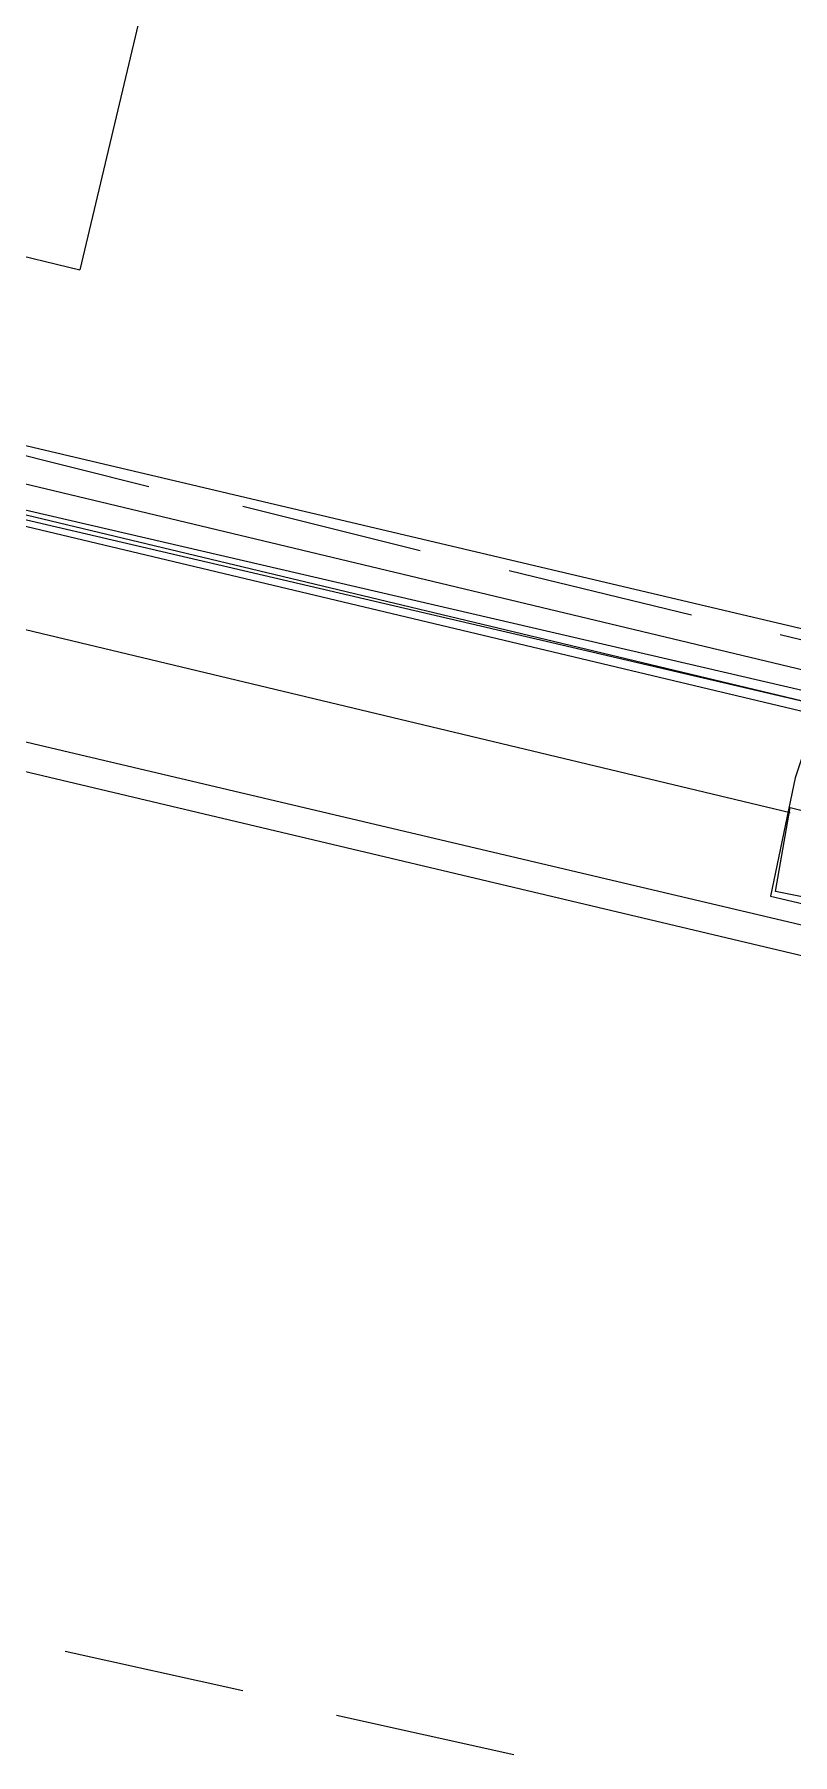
# Model space of a CAD drawing. Header units: feet. Extents: x -84 to 198, y -22 to 181.
# Drawn here: x 110.344 to 112.393, y 91.871 to 96.521 of the extents above; entities that cross this region are included whole.
import ezdxf

# ---------------------------------------------------------------- set-up
doc = ezdxf.new("R2010")
doc.units = ezdxf.units.FT
doc.layers.add('A-LINEA', color=7, linetype='CONTINUOUS')

msp = doc.modelspace()

# ---------------------------------------------------------------- linework, layer by layer
at = {"layer": 'A-LINEA'}
for p, q in [((114.0267, 110.9244), (110.4667, 95.8844)), ((108.52, 96.3511), (110.4667, 95.8844)), ((108.5333, 95.8311), (116.84, 93.8711)), ((110.6533, 95.2978), (110.1733, 95.4178)), ((111.3867, 95.1244), (110.9067, 95.2444)), ((121.1867, 91.9511), (108.0267, 95.0711)), ((108.36, 95.0711), (116.6667, 93.1111)), ((108.36, 95.0711), (116.6667, 93.1111)), ((112.12, 94.9511), (111.6267, 95.0711)), ((112.8533, 94.7778), (112.36, 94.8978)), ((112.3867, 94.4311), (112.3867, 94.4311)), ((112.3467, 94.2044), (112.3467, 94.2044)), ((112.3333, 94.1911), (112.3333, 94.1911)), ((110.4267, 92.1511), (110.9067, 92.0444)), ((111.16, 91.9778), (111.64, 91.8711))]:
    msp.add_line(p, q, dxfattribs=at)
for points in [[(108.4267, 95.3511), (110.2133, 94.9378), (112.3867, 94.4178)], [(108.4267, 95.3511), (110.2133, 94.9378), (112.3867, 94.4178)], [(112.4667, 94.7644), (112.4667, 94.7644), (112.4667, 94.7911), (110.2933, 95.3111)], [(110.28, 95.2444), (112.52, 94.7244), (112.52, 94.7111), (112.52, 94.6978), (112.5067, 94.6978), (110.28, 95.2311)], [(110.2667, 95.2044), (112.5067, 94.6711), (112.5067, 94.6844), (112.5067, 94.6978), (110.28, 95.2178)], [(112.5867, 94.5911), (112.5067, 94.6178), (112.44, 94.6311), (112.4, 94.5111), (112.3333, 94.1911), (112.56, 94.1378), (112.6133, 94.4178)], [(112.5467, 94.1644), (112.3467, 94.2044), (112.3867, 94.4311), (112.6, 94.3778), (112.5467, 94.1644)]]:
    msp.add_lwpolyline(points, dxfattribs=at)

doc.saveas('drawing.dxf')
